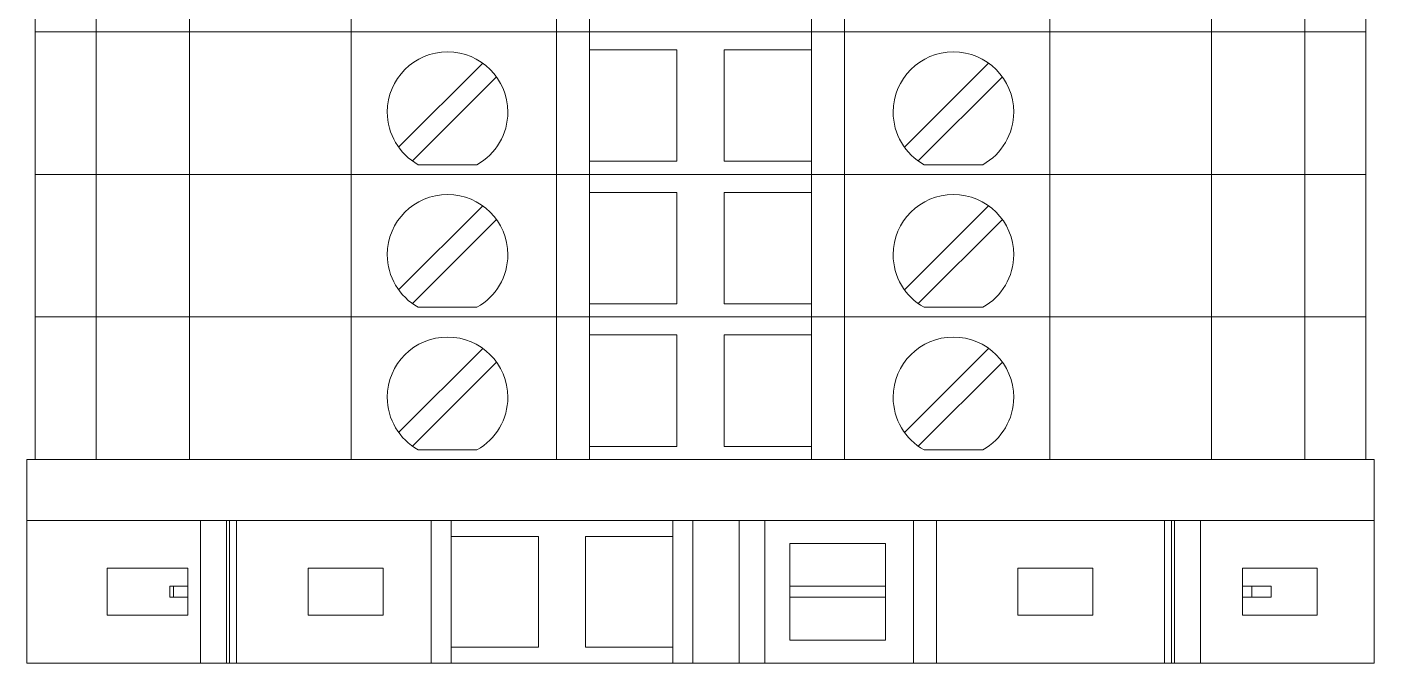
# Model space of a CAD drawing. Header units: millimetres. Extents: x 1880 to 4113, y 771 to 2990.
# Drawn here: x 3135.77 to 3184.37, y 2026.81 to 2049.79 of the extents above; entities that cross this region are included whole.
import ezdxf

# ---------------------------------------------------------------- set-up
doc = ezdxf.new("R2010")
doc.units = ezdxf.units.MM
doc.layers.add('000-PI-Oprema', color=30, linetype='Continuous', lineweight=5)
doc.layers.add('000-PI-ORMAR', color=2, linetype='Continuous')

msp = doc.modelspace()

# ---------------------------------------------------------------- linework, layer by layer
at = {"color": 0, "linetype": 'ByBlock', "lineweight": 0, "ltscale": 0.25}
msp.add_lwpolyline([(3135.772, 2034.163), (3135.772, 2026.813), (3184.372, 2026.813), (3184.372, 2034.163), (3135.772, 2034.163)], dxfattribs=at)
at = {"layer": '000-PI-Oprema', "color": 0, "linetype": 'ByBlock', "lineweight": 0}
for p, q in [((3135.772, 2034.163), (3135.772, 2026.813)), ((3184.372, 2034.163), (3135.772, 2034.163)), ((3184.372, 2026.813), (3184.372, 2034.163)), ((3142.037, 2031.963), (3135.772, 2031.963)), ((3142.037, 2026.813), (3142.037, 2031.963)), ((3142.974, 2031.963), (3142.037, 2031.963)), ((3142.974, 2026.813), (3142.974, 2031.963)), ((3143.074, 2031.963), (3142.974, 2031.963)), ((3143.074, 2031.963), (3143.074, 2026.813)), ((3143.332, 2031.963), (3143.074, 2031.963)), ((3143.332, 2031.963), (3143.332, 2026.813)), ((3150.353, 2031.963), (3143.332, 2031.963)), ((3150.353, 2031.963), (3151.072, 2031.963)), ((3150.353, 2026.813), (3150.353, 2031.963)), ((3151.072, 2031.388), (3151.072, 2031.963)), ((3151.072, 2031.963), (3159.072, 2031.963)), ((3159.072, 2031.963), (3159.072, 2031.388)), ((3159.072, 2031.963), (3159.79, 2031.963)), ((3159.79, 2031.963), (3161.462, 2031.963)), ((3159.79, 2026.813), (3159.79, 2031.963)), ((3162.387, 2031.963), (3161.462, 2031.963)), ((3161.462, 2031.963), (3161.462, 2026.813)), ((3167.761, 2031.963), (3162.387, 2031.963)), ((3162.387, 2031.963), (3162.387, 2026.813)), ((3167.761, 2031.963), (3167.761, 2026.813)), ((3168.582, 2031.963), (3167.761, 2031.963)), ((3168.582, 2026.813), (3168.582, 2031.963)), ((3168.582, 2031.963), (3176.812, 2031.963)), ((3176.812, 2031.963), (3176.812, 2026.813)), ((3176.812, 2031.963), (3177.07, 2031.963)), ((3177.07, 2026.813), (3177.07, 2031.963)), ((3177.07, 2031.963), (3177.17, 2031.963)), ((3178.107, 2031.963), (3177.17, 2031.963)), ((3177.17, 2026.813), (3177.17, 2031.963)), ((3178.107, 2031.963), (3184.372, 2031.963)), ((3178.107, 2026.813), (3178.107, 2031.963)), ((3151.072, 2027.388), (3151.072, 2031.388)), ((3151.072, 2031.388), (3154.222, 2031.388)), ((3154.222, 2031.388), (3154.222, 2027.388)), ((3155.922, 2031.388), (3159.072, 2031.388)), ((3155.922, 2027.388), (3155.922, 2031.388)), ((3159.072, 2031.388), (3159.072, 2027.388)), ((3163.297, 2031.138), (3166.747, 2031.138)), ((3163.297, 2029.588), (3163.297, 2031.138)), ((3166.747, 2031.138), (3166.747, 2029.588)), ((3138.672, 2028.538), (3138.672, 2030.238)), ((3138.672, 2030.238), (3141.572, 2030.238)), ((3141.572, 2030.238), (3141.572, 2029.588)), ((3145.922, 2030.238), (3148.622, 2030.238)), ((3145.922, 2028.538), (3145.922, 2030.238)), ((3148.622, 2030.238), (3148.622, 2028.538)), ((3171.522, 2030.238), (3174.222, 2030.238)), ((3171.522, 2028.538), (3171.522, 2030.238)), ((3174.222, 2030.238), (3174.222, 2028.538)), ((3179.622, 2029.588), (3179.622, 2030.238)), ((3179.622, 2030.238), (3182.322, 2030.238)), ((3182.322, 2030.238), (3182.322, 2028.538)), ((3141.057, 2029.588), (3140.927, 2029.588)), ((3140.927, 2029.188), (3140.927, 2029.588)), ((3141.057, 2029.588), (3141.057, 2029.188)), ((3141.057, 2029.588), (3141.572, 2029.588)), ((3141.572, 2029.588), (3141.572, 2029.188)), ((3163.297, 2029.588), (3166.747, 2029.588)), ((3163.297, 2029.188), (3163.297, 2029.588)), ((3166.747, 2029.588), (3166.747, 2029.188)), ((3179.622, 2029.188), (3179.622, 2029.588)), ((3179.622, 2029.588), (3179.957, 2029.588)), ((3179.957, 2029.588), (3179.957, 2029.188)), ((3180.657, 2029.588), (3179.957, 2029.588)), ((3180.657, 2029.588), (3180.657, 2029.188)), ((3141.057, 2029.188), (3140.927, 2029.188)), ((3141.057, 2029.188), (3141.572, 2029.188)), ((3141.572, 2029.188), (3141.572, 2028.538)), ((3163.297, 2029.188), (3166.747, 2029.188)), ((3163.297, 2027.638), (3163.297, 2029.188)), ((3166.747, 2029.188), (3166.747, 2027.638)), ((3179.622, 2029.188), (3179.957, 2029.188)), ((3179.622, 2028.538), (3179.622, 2029.188)), ((3180.657, 2029.188), (3179.957, 2029.188)), ((3141.572, 2028.538), (3138.672, 2028.538)), ((3148.622, 2028.538), (3145.922, 2028.538)), ((3174.222, 2028.538), (3171.522, 2028.538)), ((3182.322, 2028.538), (3179.622, 2028.538)), ((3166.747, 2027.638), (3163.297, 2027.638)), ((3154.222, 2027.388), (3151.072, 2027.388)), ((3151.072, 2026.813), (3151.072, 2027.388)), ((3159.072, 2027.388), (3155.922, 2027.388)), ((3159.072, 2027.388), (3159.072, 2026.813)), ((3142.974, 2026.813), (3142.037, 2026.813)), ((3143.074, 2026.813), (3142.974, 2026.813)), ((3143.332, 2026.813), (3143.074, 2026.813)), ((3150.353, 2026.813), (3151.072, 2026.813))]:
    msp.add_line(p, q, dxfattribs=at)
at = {"layer": '000-PI-Oprema', "color": 0, "linetype": 'ByBlock', "lineweight": 0, "ltscale": 0.25}
msp.add_line((3184.372, 2026.813), (3135.772, 2026.813), dxfattribs=at)
at = {"layer": '000-PI-ORMAR', "color": 0, "linetype": 'ByBlock', "lineweight": 0}
for p, q in [((3136.072, 2049.613), (3136.072, 2054.763)), ((3138.272, 2049.613), (3138.272, 2054.763)), ((3141.633, 2049.613), (3141.633, 2054.763)), ((3147.472, 2049.613), (3147.472, 2054.763)), ((3154.872, 2049.613), (3154.872, 2054.763)), ((3156.072, 2049.613), (3156.072, 2054.763)), ((3164.072, 2049.613), (3164.072, 2054.763)), ((3165.272, 2049.613), (3165.272, 2054.763)), ((3172.672, 2049.613), (3172.672, 2054.763)), ((3178.511, 2049.613), (3178.511, 2054.763)), ((3181.872, 2049.613), (3181.872, 2054.763)), ((3184.072, 2049.613), (3184.072, 2054.763)), ((3136.072, 2049.613), (3136.072, 2049.613)), ((3136.072, 2049.613), (3136.755, 2049.613)), ((3136.072, 2049.613), (3136.072, 2049.613)), ((3136.072, 2049.613), (3136.755, 2049.613)), ((3136.072, 2044.463), (3136.072, 2049.613)), ((3137.072, 2049.613), (3136.755, 2049.613)), ((3137.072, 2049.613), (3136.755, 2049.613)), ((3138.272, 2049.613), (3137.072, 2049.613)), ((3137.072, 2049.613), (3137.072, 2049.613)), ((3137.072, 2049.613), (3137.072, 2049.613)), ((3138.272, 2049.613), (3137.072, 2049.613)), ((3137.572, 2049.613), (3137.572, 2049.613)), ((3139.864, 2049.613), (3138.272, 2049.613)), ((3138.272, 2049.613), (3138.272, 2049.613)), ((3138.272, 2049.613), (3138.272, 2049.613)), ((3139.864, 2049.613), (3138.272, 2049.613)), ((3138.272, 2044.463), (3138.272, 2049.613)), ((3142.006, 2049.613), (3139.864, 2049.613)), ((3142.006, 2049.613), (3139.864, 2049.613)), ((3140.322, 2049.613), (3140.322, 2049.613)), ((3140.322, 2049.613), (3140.322, 2049.613)), ((3141.633, 2044.463), (3141.633, 2049.613)), ((3142.006, 2049.613), (3142.39, 2049.613)), ((3142.39, 2049.613), (3142.006, 2049.613)), ((3142.39, 2049.613), (3144.898, 2049.613)), ((3144.898, 2049.613), (3142.39, 2049.613)), ((3142.872, 2049.613), (3142.872, 2049.613)), ((3142.872, 2049.613), (3142.872, 2049.613)), ((3143.772, 2049.613), (3143.772, 2049.613)), ((3143.772, 2049.613), (3143.772, 2049.613)), ((3144.072, 2049.613), (3144.072, 2049.613)), ((3147.472, 2049.613), (3144.898, 2049.613)), ((3147.472, 2049.613), (3144.898, 2049.613)), ((3154.872, 2049.613), (3147.472, 2049.613)), ((3154.872, 2049.613), (3147.472, 2049.613)), ((3147.472, 2044.463), (3147.472, 2049.613)), ((3156.072, 2049.613), (3154.872, 2049.613)), ((3156.072, 2049.613), (3154.872, 2049.613)), ((3154.872, 2044.463), (3154.872, 2049.613)), ((3164.072, 2049.613), (3156.072, 2049.613)), ((3156.072, 2049.613), (3156.072, 2049.613)), ((3156.072, 2049.613), (3156.072, 2049.613)), ((3164.072, 2049.613), (3156.072, 2049.613)), ((3156.072, 2044.463), (3156.072, 2049.613)), ((3165.272, 2049.613), (3164.072, 2049.613)), ((3164.072, 2049.613), (3164.072, 2049.613)), ((3164.072, 2049.613), (3164.072, 2049.613)), ((3165.272, 2049.613), (3164.072, 2049.613)), ((3164.072, 2044.463), (3164.072, 2049.613)), ((3172.672, 2049.613), (3165.272, 2049.613)), ((3172.672, 2049.613), (3165.272, 2049.613)), ((3165.272, 2044.463), (3165.272, 2049.613)), ((3169.872, 2049.613), (3169.872, 2049.613)), ((3169.872, 2049.613), (3169.872, 2049.613)), ((3175.246, 2049.613), (3172.672, 2049.613)), ((3175.246, 2049.613), (3172.672, 2049.613)), ((3172.672, 2044.463), (3172.672, 2049.613)), ((3174.922, 2049.613), (3174.922, 2049.613)), ((3174.922, 2049.613), (3174.922, 2049.613)), ((3175.246, 2049.613), (3177.754, 2049.613)), ((3177.754, 2049.613), (3175.246, 2049.613)), ((3176.072, 2049.613), (3176.072, 2049.613)), ((3177.572, 2049.613), (3177.572, 2049.613)), ((3177.572, 2049.613), (3177.572, 2049.613)), ((3177.754, 2049.613), (3178.138, 2049.613)), ((3178.138, 2049.613), (3177.754, 2049.613)), ((3180.28, 2049.613), (3178.138, 2049.613)), ((3180.28, 2049.613), (3178.138, 2049.613)), ((3178.511, 2044.463), (3178.511, 2049.613)), ((3179.822, 2049.613), (3179.822, 2049.613)), ((3179.822, 2049.613), (3179.822, 2049.613)), ((3181.872, 2049.613), (3180.28, 2049.613)), ((3181.872, 2049.613), (3180.28, 2049.613)), ((3181.872, 2049.613), (3184.072, 2049.613)), ((3181.872, 2049.613), (3181.872, 2049.613)), ((3181.872, 2049.613), (3181.872, 2049.613)), ((3181.872, 2049.613), (3184.072, 2049.613)), ((3181.872, 2044.463), (3181.872, 2049.613)), ((3184.072, 2049.613), (3184.072, 2049.613)), ((3184.072, 2049.613), (3184.072, 2049.613)), ((3184.072, 2044.463), (3184.072, 2049.613)), ((3156.072, 2048.963), (3156.072, 2048.963)), ((3156.072, 2048.963), (3159.222, 2048.963)), ((3159.222, 2048.963), (3159.222, 2044.938)), ((3159.222, 2048.963), (3159.222, 2048.963)), ((3160.922, 2048.963), (3164.072, 2048.963)), ((3160.922, 2044.938), (3160.922, 2048.963)), ((3160.922, 2048.963), (3160.922, 2048.963)), ((3164.072, 2048.963), (3164.072, 2048.963)), ((3152.217, 2048.479), (3149.182, 2045.443)), ((3152.217, 2048.479), (3152.217, 2048.479)), ((3154.872, 2045.413), (3154.872, 2048.013)), ((3154.872, 2048.013), (3154.872, 2048.013)), ((3165.272, 2048.013), (3165.272, 2048.013)), ((3165.272, 2045.413), (3165.272, 2048.013)), ((3170.467, 2048.479), (3167.432, 2045.443)), ((3170.467, 2048.479), (3170.467, 2048.479)), ((3149.676, 2044.948), (3152.712, 2047.984)), ((3152.712, 2047.984), (3152.712, 2047.984)), ((3167.926, 2044.948), (3170.962, 2047.984)), ((3170.962, 2047.984), (3170.962, 2047.984)), ((3149.182, 2045.443), (3149.182, 2045.443)), ((3154.872, 2045.413), (3154.872, 2045.413)), ((3165.272, 2045.413), (3165.272, 2045.413)), ((3167.432, 2045.443), (3167.432, 2045.443)), ((3149.676, 2044.948), (3149.676, 2044.948)), ((3149.888, 2044.813), (3149.888, 2044.813)), ((3149.888, 2044.813), (3152.006, 2044.813)), ((3152.006, 2044.813), (3152.006, 2044.813)), ((3156.072, 2044.938), (3156.072, 2044.938)), ((3159.222, 2044.938), (3156.072, 2044.938)), ((3159.222, 2044.938), (3159.222, 2044.938)), ((3164.072, 2044.938), (3160.922, 2044.938)), ((3160.922, 2044.938), (3160.922, 2044.938)), ((3164.072, 2044.938), (3164.072, 2044.938)), ((3167.926, 2044.948), (3167.926, 2044.948)), ((3168.138, 2044.813), (3168.138, 2044.813)), ((3168.138, 2044.813), (3170.256, 2044.813)), ((3170.256, 2044.813), (3170.256, 2044.813)), ((3136.072, 2044.463), (3136.072, 2044.463)), ((3136.072, 2044.463), (3136.755, 2044.463)), ((3136.072, 2044.463), (3136.072, 2044.463)), ((3136.072, 2044.463), (3136.755, 2044.463)), ((3136.072, 2039.313), (3136.072, 2044.463)), ((3137.072, 2044.463), (3136.755, 2044.463)), ((3137.072, 2044.463), (3136.755, 2044.463)), ((3138.272, 2044.463), (3137.072, 2044.463)), ((3137.072, 2044.463), (3137.072, 2044.463)), ((3137.072, 2044.463), (3137.072, 2044.463)), ((3138.272, 2044.463), (3137.072, 2044.463)), ((3137.572, 2044.463), (3137.572, 2044.463)), ((3139.864, 2044.463), (3138.272, 2044.463)), ((3138.272, 2044.463), (3138.272, 2044.463)), ((3138.272, 2044.463), (3138.272, 2044.463)), ((3139.864, 2044.463), (3138.272, 2044.463)), ((3138.272, 2039.313), (3138.272, 2044.463)), ((3142.006, 2044.463), (3139.864, 2044.463)), ((3142.006, 2044.463), (3139.864, 2044.463)), ((3140.322, 2044.463), (3140.322, 2044.463)), ((3140.322, 2044.463), (3140.322, 2044.463)), ((3141.633, 2039.313), (3141.633, 2044.463)), ((3142.006, 2044.463), (3142.39, 2044.463)), ((3142.39, 2044.463), (3142.006, 2044.463)), ((3142.39, 2044.463), (3144.898, 2044.463)), ((3144.898, 2044.463), (3142.39, 2044.463)), ((3142.872, 2044.463), (3142.872, 2044.463)), ((3142.872, 2044.463), (3142.872, 2044.463)), ((3143.772, 2044.463), (3143.772, 2044.463)), ((3143.772, 2044.463), (3143.772, 2044.463)), ((3144.072, 2044.463), (3144.072, 2044.463)), ((3147.472, 2044.463), (3144.898, 2044.463)), ((3147.472, 2044.463), (3144.898, 2044.463)), ((3154.872, 2044.463), (3147.472, 2044.463)), ((3154.872, 2044.463), (3147.472, 2044.463)), ((3147.472, 2039.313), (3147.472, 2044.463)), ((3156.072, 2044.463), (3154.872, 2044.463)), ((3156.072, 2044.463), (3154.872, 2044.463)), ((3154.872, 2039.313), (3154.872, 2044.463)), ((3164.072, 2044.463), (3156.072, 2044.463)), ((3156.072, 2044.463), (3156.072, 2044.463)), ((3156.072, 2044.463), (3156.072, 2044.463)), ((3164.072, 2044.463), (3156.072, 2044.463)), ((3156.072, 2039.313), (3156.072, 2044.463)), ((3165.272, 2044.463), (3164.072, 2044.463)), ((3164.072, 2044.463), (3164.072, 2044.463)), ((3164.072, 2044.463), (3164.072, 2044.463)), ((3165.272, 2044.463), (3164.072, 2044.463)), ((3164.072, 2039.313), (3164.072, 2044.463)), ((3172.672, 2044.463), (3165.272, 2044.463)), ((3172.672, 2044.463), (3165.272, 2044.463)), ((3165.272, 2039.313), (3165.272, 2044.463)), ((3169.872, 2044.463), (3169.872, 2044.463)), ((3169.872, 2044.463), (3169.872, 2044.463)), ((3175.246, 2044.463), (3172.672, 2044.463)), ((3175.246, 2044.463), (3172.672, 2044.463)), ((3172.672, 2039.313), (3172.672, 2044.463)), ((3174.922, 2044.463), (3174.922, 2044.463)), ((3174.922, 2044.463), (3174.922, 2044.463)), ((3175.246, 2044.463), (3177.754, 2044.463)), ((3177.754, 2044.463), (3175.246, 2044.463)), ((3176.072, 2044.463), (3176.072, 2044.463)), ((3177.572, 2044.463), (3177.572, 2044.463)), ((3177.572, 2044.463), (3177.572, 2044.463)), ((3177.754, 2044.463), (3178.138, 2044.463)), ((3178.138, 2044.463), (3177.754, 2044.463)), ((3180.28, 2044.463), (3178.138, 2044.463)), ((3180.28, 2044.463), (3178.138, 2044.463)), ((3178.511, 2039.313), (3178.511, 2044.463)), ((3179.822, 2044.463), (3179.822, 2044.463)), ((3179.822, 2044.463), (3179.822, 2044.463)), ((3181.872, 2044.463), (3180.28, 2044.463)), ((3181.872, 2044.463), (3180.28, 2044.463)), ((3181.872, 2044.463), (3184.072, 2044.463)), ((3181.872, 2044.463), (3181.872, 2044.463)), ((3181.872, 2044.463), (3181.872, 2044.463)), ((3181.872, 2044.463), (3184.072, 2044.463)), ((3181.872, 2039.313), (3181.872, 2044.463)), ((3184.072, 2044.463), (3184.072, 2044.463)), ((3184.072, 2044.463), (3184.072, 2044.463)), ((3184.072, 2039.313), (3184.072, 2044.463)), ((3156.072, 2043.813), (3156.072, 2043.813)), ((3156.072, 2043.813), (3159.222, 2043.813)), ((3159.222, 2043.813), (3159.222, 2039.788)), ((3159.222, 2043.813), (3159.222, 2043.813)), ((3160.922, 2043.813), (3164.072, 2043.813)), ((3160.922, 2039.788), (3160.922, 2043.813)), ((3160.922, 2043.813), (3160.922, 2043.813)), ((3164.072, 2043.813), (3164.072, 2043.813)), ((3152.217, 2043.329), (3149.182, 2040.293)), ((3152.217, 2043.329), (3152.217, 2043.329)), ((3170.467, 2043.329), (3167.432, 2040.293)), ((3170.467, 2043.329), (3170.467, 2043.329)), ((3149.676, 2039.798), (3152.712, 2042.834)), ((3152.712, 2042.834), (3152.712, 2042.834)), ((3154.872, 2040.263), (3154.872, 2042.863)), ((3154.872, 2042.863), (3154.872, 2042.863)), ((3165.272, 2042.863), (3165.272, 2042.863)), ((3165.272, 2040.263), (3165.272, 2042.863)), ((3167.926, 2039.798), (3170.962, 2042.834)), ((3170.962, 2042.834), (3170.962, 2042.834)), ((3149.182, 2040.293), (3149.182, 2040.293)), ((3154.872, 2040.263), (3154.872, 2040.263)), ((3165.272, 2040.263), (3165.272, 2040.263)), ((3167.432, 2040.293), (3167.432, 2040.293)), ((3149.676, 2039.798), (3149.676, 2039.798)), ((3156.072, 2039.788), (3156.072, 2039.788)), ((3159.222, 2039.788), (3156.072, 2039.788)), ((3159.222, 2039.788), (3159.222, 2039.788)), ((3164.072, 2039.788), (3160.922, 2039.788)), ((3160.922, 2039.788), (3160.922, 2039.788)), ((3164.072, 2039.788), (3164.072, 2039.788)), ((3167.926, 2039.798), (3167.926, 2039.798)), ((3136.072, 2039.313), (3136.072, 2039.313)), ((3136.072, 2039.313), (3136.755, 2039.313)), ((3136.072, 2039.313), (3136.072, 2039.313)), ((3136.072, 2039.313), (3136.755, 2039.313)), ((3136.072, 2034.163), (3136.072, 2039.313)), ((3137.072, 2039.313), (3136.755, 2039.313)), ((3137.072, 2039.313), (3136.755, 2039.313)), ((3138.272, 2039.313), (3137.072, 2039.313)), ((3137.072, 2039.313), (3137.072, 2039.313)), ((3137.072, 2039.313), (3137.072, 2039.313)), ((3138.272, 2039.313), (3137.072, 2039.313)), ((3137.572, 2039.313), (3137.572, 2039.313)), ((3139.864, 2039.313), (3138.272, 2039.313)), ((3138.272, 2039.313), (3138.272, 2039.313)), ((3138.272, 2039.313), (3138.272, 2039.313)), ((3139.864, 2039.313), (3138.272, 2039.313)), ((3138.272, 2034.163), (3138.272, 2039.313)), ((3142.006, 2039.313), (3139.864, 2039.313)), ((3142.006, 2039.313), (3139.864, 2039.313)), ((3140.322, 2039.313), (3140.322, 2039.313)), ((3140.322, 2039.313), (3140.322, 2039.313)), ((3141.633, 2034.163), (3141.633, 2039.313)), ((3142.006, 2039.313), (3142.39, 2039.313)), ((3142.39, 2039.313), (3142.006, 2039.313)), ((3142.39, 2039.313), (3144.898, 2039.313)), ((3144.898, 2039.313), (3142.39, 2039.313)), ((3142.872, 2039.313), (3142.872, 2039.313)), ((3142.872, 2039.313), (3142.872, 2039.313)), ((3143.772, 2039.313), (3143.772, 2039.313)), ((3143.772, 2039.313), (3143.772, 2039.313)), ((3144.072, 2039.313), (3144.072, 2039.313)), ((3147.472, 2039.313), (3144.898, 2039.313)), ((3147.472, 2039.313), (3144.898, 2039.313)), ((3154.872, 2039.313), (3147.472, 2039.313)), ((3154.872, 2039.313), (3147.472, 2039.313)), ((3147.472, 2034.163), (3147.472, 2039.313)), ((3149.888, 2039.663), (3149.888, 2039.663)), ((3149.888, 2039.663), (3152.006, 2039.663)), ((3152.006, 2039.663), (3152.006, 2039.663)), ((3156.072, 2039.313), (3154.872, 2039.313)), ((3156.072, 2039.313), (3154.872, 2039.313)), ((3154.872, 2034.163), (3154.872, 2039.313)), ((3164.072, 2039.313), (3156.072, 2039.313)), ((3156.072, 2039.313), (3156.072, 2039.313)), ((3156.072, 2039.313), (3156.072, 2039.313)), ((3164.072, 2039.313), (3156.072, 2039.313)), ((3156.072, 2034.163), (3156.072, 2039.313)), ((3165.272, 2039.313), (3164.072, 2039.313)), ((3164.072, 2039.313), (3164.072, 2039.313)), ((3164.072, 2039.313), (3164.072, 2039.313)), ((3165.272, 2039.313), (3164.072, 2039.313)), ((3164.072, 2034.163), (3164.072, 2039.313)), ((3172.672, 2039.313), (3165.272, 2039.313)), ((3172.672, 2039.313), (3165.272, 2039.313)), ((3165.272, 2034.163), (3165.272, 2039.313)), ((3168.138, 2039.663), (3168.138, 2039.663)), ((3168.138, 2039.663), (3170.256, 2039.663)), ((3169.872, 2039.313), (3169.872, 2039.313)), ((3169.872, 2039.313), (3169.872, 2039.313)), ((3170.256, 2039.663), (3170.256, 2039.663)), ((3175.246, 2039.313), (3172.672, 2039.313)), ((3175.246, 2039.313), (3172.672, 2039.313)), ((3172.672, 2034.163), (3172.672, 2039.313)), ((3174.922, 2039.313), (3174.922, 2039.313)), ((3174.922, 2039.313), (3174.922, 2039.313)), ((3175.246, 2039.313), (3177.754, 2039.313)), ((3177.754, 2039.313), (3175.246, 2039.313)), ((3176.072, 2039.313), (3176.072, 2039.313)), ((3177.572, 2039.313), (3177.572, 2039.313)), ((3177.572, 2039.313), (3177.572, 2039.313)), ((3177.754, 2039.313), (3178.138, 2039.313)), ((3178.138, 2039.313), (3177.754, 2039.313)), ((3180.28, 2039.313), (3178.138, 2039.313)), ((3180.28, 2039.313), (3178.138, 2039.313)), ((3178.511, 2034.163), (3178.511, 2039.313)), ((3179.822, 2039.313), (3179.822, 2039.313)), ((3179.822, 2039.313), (3179.822, 2039.313)), ((3181.872, 2039.313), (3180.28, 2039.313)), ((3181.872, 2039.313), (3180.28, 2039.313)), ((3181.872, 2039.313), (3184.072, 2039.313)), ((3181.872, 2039.313), (3181.872, 2039.313)), ((3181.872, 2039.313), (3181.872, 2039.313)), ((3181.872, 2039.313), (3184.072, 2039.313)), ((3181.872, 2034.163), (3181.872, 2039.313)), ((3184.072, 2039.313), (3184.072, 2039.313)), ((3184.072, 2039.313), (3184.072, 2039.313)), ((3184.072, 2034.163), (3184.072, 2039.313)), ((3156.072, 2038.663), (3156.072, 2038.663)), ((3156.072, 2038.663), (3159.222, 2038.663)), ((3159.222, 2038.663), (3159.222, 2034.638)), ((3159.222, 2038.663), (3159.222, 2038.663)), ((3160.922, 2038.663), (3164.072, 2038.663)), ((3160.922, 2034.638), (3160.922, 2038.663)), ((3160.922, 2038.663), (3160.922, 2038.663)), ((3164.072, 2038.663), (3164.072, 2038.663)), ((3152.217, 2038.179), (3149.182, 2035.143)), ((3152.217, 2038.179), (3152.217, 2038.179)), ((3170.467, 2038.179), (3167.432, 2035.143)), ((3170.467, 2038.179), (3170.467, 2038.179)), ((3149.676, 2034.648), (3152.712, 2037.684)), ((3152.712, 2037.684), (3152.712, 2037.684)), ((3154.872, 2035.113), (3154.872, 2037.713)), ((3154.872, 2037.713), (3154.872, 2037.713)), ((3165.272, 2037.713), (3165.272, 2037.713)), ((3165.272, 2035.113), (3165.272, 2037.713)), ((3167.926, 2034.648), (3170.962, 2037.684)), ((3170.962, 2037.684), (3170.962, 2037.684)), ((3149.182, 2035.143), (3149.182, 2035.143)), ((3154.872, 2035.113), (3154.872, 2035.113)), ((3165.272, 2035.113), (3165.272, 2035.113)), ((3167.432, 2035.143), (3167.432, 2035.143)), ((3149.676, 2034.648), (3149.676, 2034.648)), ((3149.888, 2034.513), (3149.888, 2034.513)), ((3149.888, 2034.513), (3152.006, 2034.513)), ((3152.006, 2034.513), (3152.006, 2034.513)), ((3156.072, 2034.638), (3156.072, 2034.638)), ((3159.222, 2034.638), (3156.072, 2034.638)), ((3159.222, 2034.638), (3159.222, 2034.638)), ((3164.072, 2034.638), (3160.922, 2034.638)), ((3160.922, 2034.638), (3160.922, 2034.638)), ((3164.072, 2034.638), (3164.072, 2034.638)), ((3167.926, 2034.648), (3167.926, 2034.648)), ((3168.138, 2034.513), (3168.138, 2034.513)), ((3168.138, 2034.513), (3170.256, 2034.513)), ((3170.256, 2034.513), (3170.256, 2034.513)), ((3136.072, 2034.163), (3136.072, 2034.163)), ((3136.072, 2034.163), (3136.755, 2034.163)), ((3137.072, 2034.163), (3136.755, 2034.163)), ((3138.272, 2034.163), (3137.072, 2034.163)), ((3137.072, 2034.163), (3137.072, 2034.163)), ((3137.572, 2034.163), (3137.572, 2034.163)), ((3139.864, 2034.163), (3138.272, 2034.163)), ((3138.272, 2034.163), (3138.272, 2034.163)), ((3142.006, 2034.163), (3139.864, 2034.163)), ((3140.322, 2034.163), (3140.322, 2034.163)), ((3142.006, 2034.163), (3142.39, 2034.163)), ((3142.39, 2034.163), (3144.898, 2034.163)), ((3142.872, 2034.163), (3142.872, 2034.163)), ((3143.772, 2034.163), (3143.772, 2034.163)), ((3144.072, 2034.163), (3144.072, 2034.163)), ((3147.472, 2034.163), (3144.898, 2034.163)), ((3154.872, 2034.163), (3147.472, 2034.163)), ((3156.072, 2034.163), (3154.872, 2034.163)), ((3164.072, 2034.163), (3156.072, 2034.163)), ((3156.072, 2034.163), (3156.072, 2034.163)), ((3165.272, 2034.163), (3164.072, 2034.163)), ((3164.072, 2034.163), (3164.072, 2034.163)), ((3172.672, 2034.163), (3165.272, 2034.163)), ((3169.872, 2034.163), (3169.872, 2034.163)), ((3175.246, 2034.163), (3172.672, 2034.163)), ((3174.922, 2034.163), (3174.922, 2034.163)), ((3175.246, 2034.163), (3177.754, 2034.163)), ((3176.072, 2034.163), (3176.072, 2034.163)), ((3177.572, 2034.163), (3177.572, 2034.163)), ((3177.754, 2034.163), (3178.138, 2034.163)), ((3180.28, 2034.163), (3178.138, 2034.163)), ((3179.822, 2034.163), (3179.822, 2034.163)), ((3181.872, 2034.163), (3180.28, 2034.163)), ((3181.872, 2034.163), (3184.072, 2034.163)), ((3181.872, 2034.163), (3181.872, 2034.163)), ((3184.072, 2034.163), (3184.072, 2034.163))]:
    msp.add_line(p, q, dxfattribs=at)
for centre, start, end in [((3150.947, 2046.713), 360, 180), ((3169.197, 2046.713), 360, 180), ((3150.947, 2046.713), 180, 240.8754), ((3150.947, 2046.713), 299.1246, 360), ((3169.197, 2046.713), 180, 240.8754), ((3169.197, 2046.713), 299.1246, 360), ((3150.947, 2041.563), 360, 180), ((3169.197, 2041.563), 360, 180), ((3150.947, 2041.563), 180, 240.8754), ((3150.947, 2041.563), 299.1246, 360), ((3169.197, 2041.563), 180, 240.8754), ((3169.197, 2041.563), 299.1246, 360), ((3150.947, 2036.413), 360, 180), ((3169.197, 2036.413), 360, 180), ((3150.947, 2036.413), 180, 240.8754), ((3150.947, 2036.413), 299.1246, 360), ((3169.197, 2036.413), 180, 240.8754), ((3169.197, 2036.413), 299.1246, 360)]:
    msp.add_arc(centre, 2.175, start, end, dxfattribs=at)

doc.saveas('drawing.dxf')
